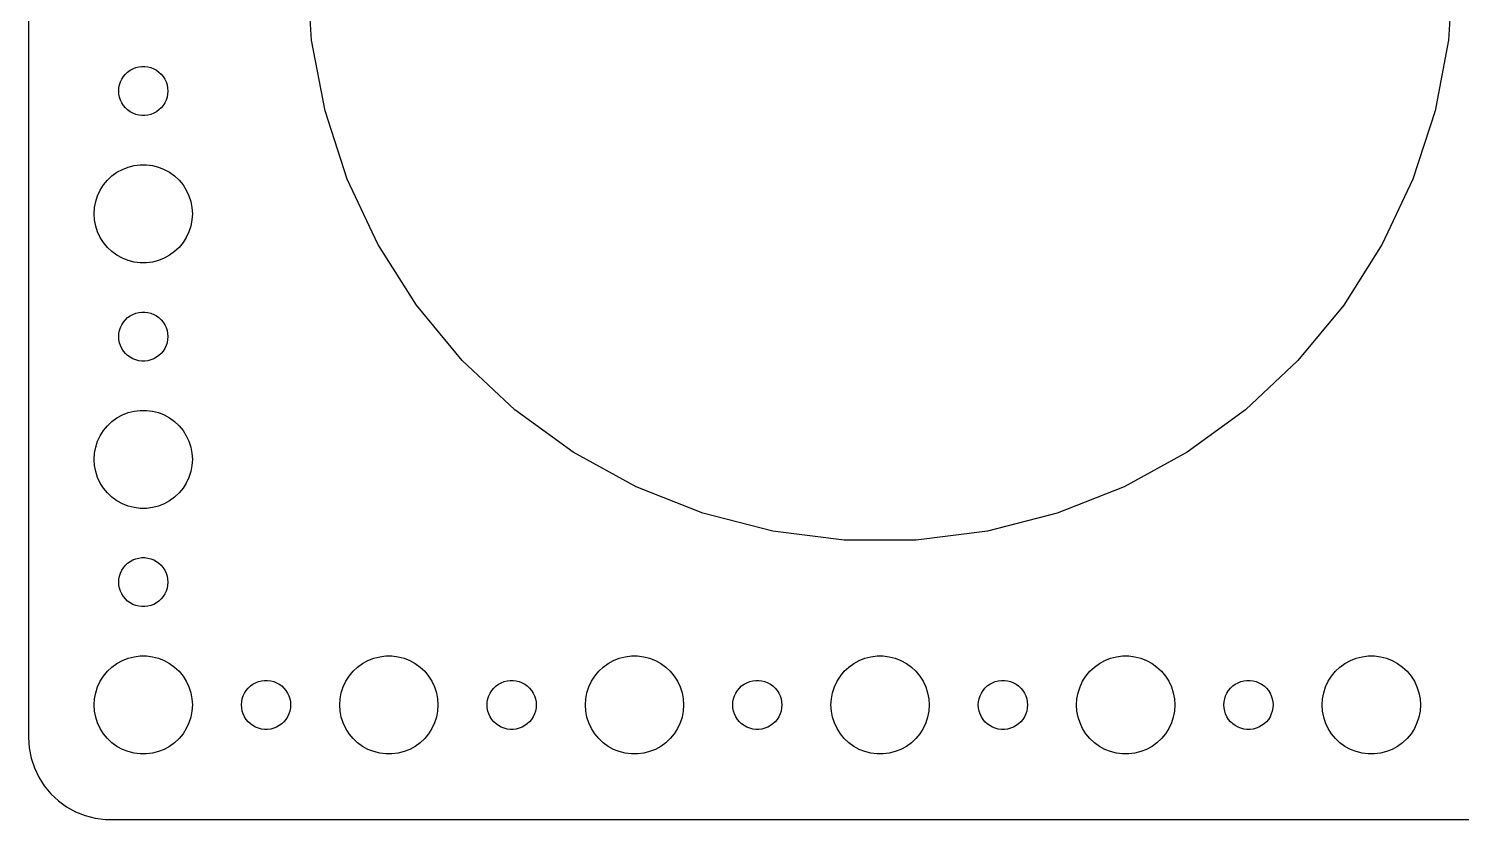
# Model space of a CAD drawing. Header units: metres. Extents: x -164 to 164, y -52 to 52.
# Drawn here: x -164.5 to -77, y -52 to -3.7 of the extents above; entities that cross this region are included whole.
import ezdxf

# ---------------------------------------------------------------- set-up
doc = ezdxf.new("R2010")
doc.units = ezdxf.units.M

msp = doc.modelspace()

# ---------------------------------------------------------------- linework, layer by layer
for p, q in [((-164.5, 47), (-164.5, -47)), ((-147.224, -4.38666), (-147.5, 0)), ((-77.5, 0), (-77.776, -4.38666)), ((-146.4, -8.70413), (-147.224, -4.38666)), ((-77.776, -4.38666), (-78.5996, -8.70413)), ((-158.139, -6.14275), (-157.964, -6.07341)), ((-157.964, -6.07341), (-157.781, -6.02657)), ((-157.781, -6.02657), (-157.594, -6.00294)), ((-157.594, -6.00294), (-157.406, -6.00294)), ((-157.406, -6.00294), (-157.219, -6.02657)), ((-157.219, -6.02657), (-157.036, -6.07341)), ((-157.036, -6.07341), (-156.861, -6.14275)), ((-158.953, -7.12695), (-158.895, -6.9478)), ((-158.895, -6.9478), (-158.814, -6.77736)), ((-158.814, -6.77736), (-158.714, -6.61832)), ((-158.714, -6.61832), (-158.593, -6.47318)), ((-158.593, -6.47318), (-158.456, -6.34422)), ((-158.456, -6.34422), (-158.304, -6.23351)), ((-158.304, -6.23351), (-158.139, -6.14275)), ((-156.861, -6.14275), (-156.696, -6.23351)), ((-156.696, -6.23351), (-156.544, -6.34422)), ((-156.544, -6.34422), (-156.407, -6.47318)), ((-156.407, -6.47318), (-156.286, -6.61832)), ((-156.286, -6.61832), (-156.186, -6.77736)), ((-156.186, -6.77736), (-156.105, -6.9478)), ((-156.105, -6.9478), (-156.047, -7.12695)), ((-159, -7.5), (-158.988, -7.312)), ((-158.988, -7.68799), (-159, -7.5)), ((-158.988, -7.312), (-158.953, -7.12695)), ((-158.953, -7.87303), (-158.988, -7.68799)), ((-158.895, -8.05219), (-158.953, -7.87303)), ((-156.047, -7.87303), (-156.105, -8.05219)), ((-156.047, -7.12695), (-156.012, -7.312)), ((-156.012, -7.68799), (-156.047, -7.87303)), ((-156.012, -7.312), (-156, -7.5)), ((-156, -7.5), (-156.012, -7.68799)), ((-158.814, -8.22263), (-158.895, -8.05219)), ((-158.714, -8.38167), (-158.814, -8.22263)), ((-158.593, -8.52681), (-158.714, -8.38167)), ((-158.456, -8.65576), (-158.593, -8.52681)), ((-158.304, -8.76648), (-158.456, -8.65576)), ((-156.544, -8.65576), (-156.696, -8.76648)), ((-156.407, -8.52681), (-156.544, -8.65576)), ((-156.286, -8.38167), (-156.407, -8.52681)), ((-156.186, -8.22263), (-156.286, -8.38167)), ((-156.105, -8.05219), (-156.186, -8.22263)), ((-145.042, -12.8844), (-146.4, -8.70413)), ((-78.5996, -8.70413), (-79.9578, -12.8844)), ((-158.139, -8.85724), (-158.304, -8.76648)), ((-157.964, -8.92657), (-158.139, -8.85724)), ((-157.781, -8.97342), (-157.964, -8.92657)), ((-157.594, -8.99704), (-157.781, -8.97342)), ((-157.406, -8.99704), (-157.594, -8.99704)), ((-157.219, -8.97342), (-157.406, -8.99704)), ((-157.036, -8.92657), (-157.219, -8.97342)), ((-156.861, -8.85724), (-157.036, -8.92657)), ((-156.696, -8.76648), (-156.861, -8.85724)), ((-158.777, -12.2855), (-158.427, -12.1468)), ((-158.427, -12.1468), (-158.062, -12.0531)), ((-158.062, -12.0531), (-157.688, -12.0059)), ((-157.688, -12.0059), (-157.312, -12.0059)), ((-157.312, -12.0059), (-156.938, -12.0531)), ((-156.938, -12.0531), (-156.573, -12.1468)), ((-156.573, -12.1468), (-156.223, -12.2855)), ((-159.927, -13.2366), (-159.687, -12.9464)), ((-159.687, -12.9464), (-159.412, -12.6884)), ((-159.412, -12.6884), (-159.107, -12.467)), ((-159.107, -12.467), (-158.777, -12.2855)), ((-156.223, -12.2855), (-155.893, -12.467)), ((-155.893, -12.467), (-155.588, -12.6884)), ((-155.588, -12.6884), (-155.313, -12.9464)), ((-155.313, -12.9464), (-155.073, -13.2366)), ((-143.171, -16.8614), (-145.042, -12.8844)), ((-79.9578, -12.8844), (-81.8293, -16.8614)), ((-160.406, -14.2539), (-160.289, -13.8956)), ((-160.289, -13.8956), (-160.129, -13.5547)), ((-160.129, -13.5547), (-159.927, -13.2366)), ((-155.073, -13.2366), (-154.871, -13.5547)), ((-154.871, -13.5547), (-154.711, -13.8956)), ((-154.711, -13.8956), (-154.594, -14.2539)), ((-160.5, -15), (-160.476, -14.624)), ((-160.476, -14.624), (-160.406, -14.2539)), ((-154.594, -14.2539), (-154.524, -14.624)), ((-154.524, -14.624), (-154.5, -15)), ((-160.476, -15.376), (-160.5, -15)), ((-160.406, -15.7461), (-160.476, -15.376)), ((-160.289, -16.1044), (-160.406, -15.7461)), ((-154.594, -15.7461), (-154.711, -16.1044)), ((-154.524, -15.376), (-154.594, -15.7461)), ((-154.5, -15), (-154.524, -15.376)), ((-160.129, -16.4453), (-160.289, -16.1044)), ((-159.927, -16.7634), (-160.129, -16.4453)), ((-154.871, -16.4453), (-155.073, -16.7634)), ((-154.711, -16.1044), (-154.871, -16.4453)), ((-159.687, -17.0536), (-159.927, -16.7634)), ((-159.412, -17.3115), (-159.687, -17.0536)), ((-159.107, -17.533), (-159.412, -17.3115)), ((-155.588, -17.3115), (-155.893, -17.533)), ((-155.313, -17.0536), (-155.588, -17.3115)), ((-155.073, -16.7634), (-155.313, -17.0536)), ((-140.816, -20.5725), (-143.171, -16.8614)), ((-81.8293, -16.8614), (-84.1844, -20.5725)), ((-158.777, -17.7145), (-159.107, -17.533)), ((-158.427, -17.8532), (-158.777, -17.7145)), ((-158.062, -17.9469), (-158.427, -17.8532)), ((-157.688, -17.9941), (-158.062, -17.9469)), ((-157.312, -17.9941), (-157.688, -17.9941)), ((-156.938, -17.9469), (-157.312, -17.9941)), ((-156.573, -17.8532), (-156.938, -17.9469)), ((-156.223, -17.7145), (-156.573, -17.8532)), ((-155.893, -17.533), (-156.223, -17.7145)), ((-138.014, -23.9591), (-140.816, -20.5725)), ((-84.1844, -20.5725), (-86.9861, -23.9591)), ((-158.895, -21.9478), (-158.814, -21.7774)), ((-158.814, -21.7774), (-158.714, -21.6183)), ((-158.714, -21.6183), (-158.593, -21.4732)), ((-158.593, -21.4732), (-158.456, -21.3442)), ((-158.456, -21.3442), (-158.304, -21.2335)), ((-158.304, -21.2335), (-158.139, -21.1427)), ((-158.139, -21.1427), (-157.964, -21.0734)), ((-157.964, -21.0734), (-157.781, -21.0266)), ((-157.781, -21.0266), (-157.594, -21.003)), ((-157.594, -21.003), (-157.406, -21.003)), ((-157.406, -21.003), (-157.219, -21.0266)), ((-157.219, -21.0266), (-157.036, -21.0734)), ((-157.036, -21.0734), (-156.861, -21.1427)), ((-156.861, -21.1427), (-156.696, -21.2335)), ((-156.696, -21.2335), (-156.544, -21.3442)), ((-156.544, -21.3442), (-156.407, -21.4732)), ((-156.407, -21.4732), (-156.286, -21.6183)), ((-156.286, -21.6183), (-156.186, -21.7774)), ((-156.186, -21.7774), (-156.105, -21.9478)), ((-159, -22.5), (-158.988, -22.312)), ((-158.988, -22.688), (-159, -22.5)), ((-158.988, -22.312), (-158.953, -22.127)), ((-158.953, -22.873), (-158.988, -22.688)), ((-158.953, -22.127), (-158.895, -21.9478)), ((-156.105, -21.9478), (-156.047, -22.127)), ((-156.047, -22.127), (-156.012, -22.312)), ((-156.012, -22.688), (-156.047, -22.873)), ((-156.012, -22.312), (-156, -22.5)), ((-156, -22.5), (-156.012, -22.688)), ((-158.895, -23.0522), (-158.953, -22.873)), ((-158.814, -23.2226), (-158.895, -23.0522)), ((-158.714, -23.3817), (-158.814, -23.2226)), ((-158.593, -23.5268), (-158.714, -23.3817)), ((-158.456, -23.6558), (-158.593, -23.5268)), ((-156.407, -23.5268), (-156.544, -23.6558)), ((-156.286, -23.3817), (-156.407, -23.5268)), ((-156.186, -23.2226), (-156.286, -23.3817)), ((-156.105, -23.0522), (-156.186, -23.2226)), ((-156.047, -22.873), (-156.105, -23.0522)), ((-158.304, -23.7665), (-158.456, -23.6558)), ((-158.139, -23.8572), (-158.304, -23.7665)), ((-157.964, -23.9266), (-158.139, -23.8572)), ((-157.781, -23.9734), (-157.964, -23.9266)), ((-157.594, -23.997), (-157.781, -23.9734)), ((-157.406, -23.997), (-157.594, -23.997)), ((-157.219, -23.9734), (-157.406, -23.997)), ((-157.036, -23.9266), (-157.219, -23.9734)), ((-156.861, -23.8572), (-157.036, -23.9266)), ((-156.696, -23.7665), (-156.861, -23.8572)), ((-156.544, -23.6558), (-156.696, -23.7665)), ((-134.81, -26.968), (-138.014, -23.9591)), ((-86.9861, -23.9591), (-90.1902, -26.968)), ((-158.427, -27.1468), (-158.062, -27.0531)), ((-158.062, -27.0531), (-157.688, -27.0059)), ((-157.688, -27.0059), (-157.312, -27.0059)), ((-157.312, -27.0059), (-156.938, -27.0531)), ((-156.938, -27.0531), (-156.573, -27.1468)), ((-131.254, -29.5515), (-134.81, -26.968)), ((-90.1902, -26.968), (-93.7461, -29.5515)), ((-159.927, -28.2366), (-159.687, -27.9464)), ((-159.687, -27.9464), (-159.412, -27.6884)), ((-159.412, -27.6884), (-159.107, -27.467)), ((-159.107, -27.467), (-158.777, -27.2855)), ((-158.777, -27.2855), (-158.427, -27.1468)), ((-156.573, -27.1468), (-156.223, -27.2855)), ((-156.223, -27.2855), (-155.893, -27.467)), ((-155.893, -27.467), (-155.588, -27.6884)), ((-155.588, -27.6884), (-155.313, -27.9464)), ((-155.313, -27.9464), (-155.073, -28.2366)), ((-160.289, -28.8956), (-160.129, -28.5547)), ((-160.129, -28.5547), (-159.927, -28.2366)), ((-155.073, -28.2366), (-154.871, -28.5547)), ((-154.871, -28.5547), (-154.711, -28.8956)), ((-160.5, -30), (-160.476, -29.624)), ((-160.476, -29.624), (-160.406, -29.2539)), ((-160.406, -29.2539), (-160.289, -28.8956)), ((-154.711, -28.8956), (-154.594, -29.2539)), ((-154.594, -29.2539), (-154.524, -29.624)), ((-154.524, -29.624), (-154.5, -30)), ((-127.402, -31.6689), (-131.254, -29.5515)), ((-93.7461, -29.5515), (-97.5977, -31.6689)), ((-160.476, -30.376), (-160.5, -30)), ((-160.406, -30.7461), (-160.476, -30.376)), ((-154.524, -30.376), (-154.594, -30.7461)), ((-154.5, -30), (-154.524, -30.376)), ((-160.289, -31.1044), (-160.406, -30.7461)), ((-160.129, -31.4453), (-160.289, -31.1044)), ((-159.927, -31.7634), (-160.129, -31.4453)), ((-154.871, -31.4453), (-155.073, -31.7634)), ((-154.711, -31.1044), (-154.871, -31.4453)), ((-154.594, -30.7461), (-154.711, -31.1044)), ((-159.687, -32.0536), (-159.927, -31.7634)), ((-159.412, -32.3115), (-159.687, -32.0536)), ((-159.107, -32.533), (-159.412, -32.3115)), ((-155.588, -32.3115), (-155.893, -32.533)), ((-155.313, -32.0536), (-155.588, -32.3115)), ((-155.073, -31.7634), (-155.313, -32.0536)), ((-123.316, -33.287), (-127.402, -31.6689)), ((-97.5977, -31.6689), (-101.684, -33.287)), ((-158.777, -32.7145), (-159.107, -32.533)), ((-158.427, -32.8532), (-158.777, -32.7145)), ((-158.062, -32.9469), (-158.427, -32.8532)), ((-157.688, -32.9941), (-158.062, -32.9469)), ((-157.312, -32.9941), (-157.688, -32.9941)), ((-156.938, -32.9469), (-157.312, -32.9941)), ((-156.573, -32.8532), (-156.938, -32.9469)), ((-156.223, -32.7145), (-156.573, -32.8532)), ((-155.893, -32.533), (-156.223, -32.7145)), ((-119.058, -34.3801), (-123.316, -33.287)), ((-101.684, -33.287), (-105.942, -34.3801)), ((-114.698, -34.9309), (-119.058, -34.3801)), ((-110.302, -34.9309), (-114.698, -34.9309)), ((-105.942, -34.3801), (-110.302, -34.9309)), ((-158.814, -36.7774), (-158.714, -36.6183)), ((-158.714, -36.6183), (-158.593, -36.4732)), ((-158.593, -36.4732), (-158.456, -36.3442)), ((-158.456, -36.3442), (-158.304, -36.2335)), ((-158.304, -36.2335), (-158.139, -36.1428)), ((-158.139, -36.1428), (-157.964, -36.0734)), ((-157.964, -36.0734), (-157.781, -36.0266)), ((-157.781, -36.0266), (-157.594, -36.003)), ((-157.594, -36.003), (-157.406, -36.003)), ((-157.406, -36.003), (-157.219, -36.0266)), ((-157.219, -36.0266), (-157.036, -36.0734)), ((-157.036, -36.0734), (-156.861, -36.1428)), ((-156.861, -36.1428), (-156.696, -36.2335)), ((-156.696, -36.2335), (-156.544, -36.3442)), ((-156.544, -36.3442), (-156.407, -36.4732)), ((-156.407, -36.4732), (-156.286, -36.6183)), ((-156.286, -36.6183), (-156.186, -36.7774)), ((-159, -37.5), (-158.988, -37.312)), ((-158.988, -37.688), (-159, -37.5)), ((-158.988, -37.312), (-158.953, -37.127)), ((-158.953, -37.127), (-158.895, -36.9478)), ((-158.895, -36.9478), (-158.814, -36.7774)), ((-156.186, -36.7774), (-156.105, -36.9478)), ((-156.105, -36.9478), (-156.047, -37.127)), ((-156.047, -37.127), (-156.012, -37.312)), ((-156.012, -37.312), (-156, -37.5)), ((-156, -37.5), (-156.012, -37.688)), ((-158.953, -37.873), (-158.988, -37.688)), ((-158.895, -38.0522), (-158.953, -37.873)), ((-158.814, -38.2226), (-158.895, -38.0522)), ((-158.714, -38.3817), (-158.814, -38.2226)), ((-158.593, -38.5268), (-158.714, -38.3817)), ((-156.286, -38.3817), (-156.407, -38.5268)), ((-156.186, -38.2226), (-156.286, -38.3817)), ((-156.105, -38.0522), (-156.186, -38.2226)), ((-156.047, -37.873), (-156.105, -38.0522)), ((-156.012, -37.688), (-156.047, -37.873)), ((-158.456, -38.6558), (-158.593, -38.5268)), ((-158.304, -38.7665), (-158.456, -38.6558)), ((-158.139, -38.8572), (-158.304, -38.7665)), ((-157.964, -38.9266), (-158.139, -38.8572)), ((-157.781, -38.9734), (-157.964, -38.9266)), ((-157.594, -38.997), (-157.781, -38.9734)), ((-157.406, -38.997), (-157.594, -38.997)), ((-157.219, -38.9734), (-157.406, -38.997)), ((-157.036, -38.9266), (-157.219, -38.9734)), ((-156.861, -38.8572), (-157.036, -38.9266)), ((-156.696, -38.7665), (-156.861, -38.8572)), ((-156.544, -38.6558), (-156.696, -38.7665)), ((-156.407, -38.5268), (-156.544, -38.6558)), ((-159.687, -42.9464), (-159.412, -42.6885)), ((-159.412, -42.6885), (-159.107, -42.467)), ((-159.107, -42.467), (-158.777, -42.2855)), ((-158.777, -42.2855), (-158.427, -42.1468)), ((-158.427, -42.1468), (-158.062, -42.0531)), ((-158.062, -42.0531), (-157.688, -42.0059)), ((-157.688, -42.0059), (-157.312, -42.0059)), ((-157.312, -42.0059), (-156.938, -42.0531)), ((-156.938, -42.0531), (-156.573, -42.1468)), ((-156.573, -42.1468), (-156.223, -42.2855)), ((-156.223, -42.2855), (-155.893, -42.467)), ((-155.893, -42.467), (-155.588, -42.6885)), ((-155.588, -42.6885), (-155.313, -42.9464)), ((-144.687, -42.9464), (-144.412, -42.6885)), ((-144.412, -42.6885), (-144.107, -42.467)), ((-144.107, -42.467), (-143.777, -42.2855)), ((-143.777, -42.2855), (-143.427, -42.1468)), ((-143.427, -42.1468), (-143.062, -42.0531)), ((-143.062, -42.0531), (-142.688, -42.0059)), ((-142.688, -42.0059), (-142.312, -42.0059)), ((-142.312, -42.0059), (-141.938, -42.0531)), ((-141.938, -42.0531), (-141.573, -42.1468)), ((-141.573, -42.1468), (-141.223, -42.2855)), ((-141.223, -42.2855), (-140.893, -42.467)), ((-140.893, -42.467), (-140.588, -42.6885)), ((-140.588, -42.6885), (-140.313, -42.9464)), ((-129.687, -42.9464), (-129.412, -42.6885)), ((-129.412, -42.6885), (-129.107, -42.467)), ((-129.107, -42.467), (-128.777, -42.2855)), ((-128.777, -42.2855), (-128.427, -42.1468)), ((-128.427, -42.1468), (-128.062, -42.0531)), ((-128.062, -42.0531), (-127.688, -42.0059)), ((-127.688, -42.0059), (-127.312, -42.0059)), ((-127.312, -42.0059), (-126.938, -42.0531)), ((-126.938, -42.0531), (-126.573, -42.1468)), ((-126.573, -42.1468), (-126.223, -42.2855)), ((-126.223, -42.2855), (-125.893, -42.467)), ((-125.893, -42.467), (-125.588, -42.6885)), ((-125.588, -42.6885), (-125.313, -42.9464)), ((-114.687, -42.9464), (-114.412, -42.6885)), ((-114.412, -42.6885), (-114.107, -42.467)), ((-114.107, -42.467), (-113.777, -42.2855)), ((-113.777, -42.2855), (-113.427, -42.1468)), ((-113.427, -42.1468), (-113.062, -42.0531)), ((-113.062, -42.0531), (-112.688, -42.0059)), ((-112.688, -42.0059), (-112.312, -42.0059)), ((-112.312, -42.0059), (-111.938, -42.0531)), ((-111.938, -42.0531), (-111.573, -42.1468)), ((-111.573, -42.1468), (-111.223, -42.2855)), ((-111.223, -42.2855), (-110.893, -42.467)), ((-110.893, -42.467), (-110.588, -42.6885)), ((-110.588, -42.6885), (-110.313, -42.9464)), ((-99.6869, -42.9464), (-99.4123, -42.6885)), ((-99.4123, -42.6885), (-99.1075, -42.467)), ((-99.1075, -42.467), (-98.7773, -42.2855)), ((-98.7773, -42.2855), (-98.427, -42.1468)), ((-98.427, -42.1468), (-98.0621, -42.0531)), ((-98.0621, -42.0531), (-97.6884, -42.0059)), ((-97.6884, -42.0059), (-97.3116, -42.0059)), ((-97.3116, -42.0059), (-96.9379, -42.0531)), ((-96.9379, -42.0531), (-96.573, -42.1468)), ((-96.573, -42.1468), (-96.2227, -42.2855)), ((-96.2227, -42.2855), (-95.8925, -42.467)), ((-95.8925, -42.467), (-95.5877, -42.6885)), ((-95.5877, -42.6885), (-95.3131, -42.9464)), ((-84.6869, -42.9464), (-84.4123, -42.6885)), ((-84.4123, -42.6885), (-84.1075, -42.467)), ((-84.1075, -42.467), (-83.7773, -42.2855)), ((-83.7773, -42.2855), (-83.427, -42.1468)), ((-83.427, -42.1468), (-83.0621, -42.0531)), ((-83.0621, -42.0531), (-82.6884, -42.0059)), ((-82.6884, -42.0059), (-82.3116, -42.0059)), ((-82.3116, -42.0059), (-81.9379, -42.0531)), ((-81.9379, -42.0531), (-81.573, -42.1468)), ((-81.573, -42.1468), (-81.2227, -42.2855)), ((-81.2227, -42.2855), (-80.8925, -42.467)), ((-80.8925, -42.467), (-80.5877, -42.6885)), ((-80.5877, -42.6885), (-80.3131, -42.9464)), ((-160.289, -43.8956), (-160.129, -43.5547)), ((-160.129, -43.5547), (-159.927, -43.2366)), ((-159.927, -43.2366), (-159.687, -42.9464)), ((-155.313, -42.9464), (-155.073, -43.2366)), ((-155.073, -43.2366), (-154.871, -43.5547)), ((-154.871, -43.5547), (-154.711, -43.8956)), ((-150.956, -43.8442), (-150.804, -43.7335)), ((-150.804, -43.7335), (-150.639, -43.6428)), ((-150.639, -43.6428), (-150.464, -43.5734)), ((-150.464, -43.5734), (-150.281, -43.5266)), ((-150.281, -43.5266), (-150.094, -43.503)), ((-150.094, -43.503), (-149.906, -43.503)), ((-149.906, -43.503), (-149.719, -43.5266)), ((-149.719, -43.5266), (-149.536, -43.5734)), ((-149.536, -43.5734), (-149.361, -43.6428)), ((-149.361, -43.6428), (-149.196, -43.7335)), ((-149.196, -43.7335), (-149.044, -43.8442)), ((-145.289, -43.8956), (-145.129, -43.5547)), ((-145.129, -43.5547), (-144.927, -43.2366)), ((-144.927, -43.2366), (-144.687, -42.9464)), ((-140.313, -42.9464), (-140.073, -43.2366)), ((-140.073, -43.2366), (-139.871, -43.5547)), ((-139.871, -43.5547), (-139.711, -43.8956)), ((-135.956, -43.8442), (-135.804, -43.7335)), ((-135.804, -43.7335), (-135.639, -43.6428)), ((-135.639, -43.6428), (-135.464, -43.5734)), ((-135.464, -43.5734), (-135.281, -43.5266)), ((-135.281, -43.5266), (-135.094, -43.503)), ((-135.094, -43.503), (-134.906, -43.503)), ((-134.906, -43.503), (-134.719, -43.5266)), ((-134.719, -43.5266), (-134.536, -43.5734)), ((-134.536, -43.5734), (-134.361, -43.6428)), ((-134.361, -43.6428), (-134.196, -43.7335)), ((-134.196, -43.7335), (-134.044, -43.8442)), ((-130.289, -43.8956), (-130.129, -43.5547)), ((-130.129, -43.5547), (-129.927, -43.2366)), ((-129.927, -43.2366), (-129.687, -42.9464)), ((-125.313, -42.9464), (-125.073, -43.2366)), ((-125.073, -43.2366), (-124.871, -43.5547)), ((-124.871, -43.5547), (-124.711, -43.8956)), ((-120.956, -43.8442), (-120.804, -43.7335)), ((-120.804, -43.7335), (-120.639, -43.6428)), ((-120.639, -43.6428), (-120.464, -43.5734)), ((-120.464, -43.5734), (-120.281, -43.5266)), ((-120.281, -43.5266), (-120.094, -43.503)), ((-120.094, -43.503), (-119.906, -43.503)), ((-119.906, -43.503), (-119.719, -43.5266)), ((-119.719, -43.5266), (-119.536, -43.5734)), ((-119.536, -43.5734), (-119.361, -43.6428)), ((-119.361, -43.6428), (-119.196, -43.7335)), ((-119.196, -43.7335), (-119.044, -43.8442)), ((-115.289, -43.8956), (-115.129, -43.5547)), ((-115.129, -43.5547), (-114.927, -43.2366)), ((-114.927, -43.2366), (-114.687, -42.9464)), ((-110.313, -42.9464), (-110.073, -43.2366)), ((-110.073, -43.2366), (-109.871, -43.5547)), ((-109.871, -43.5547), (-109.711, -43.8956)), ((-105.956, -43.8442), (-105.804, -43.7335)), ((-105.804, -43.7335), (-105.639, -43.6428)), ((-105.639, -43.6428), (-105.464, -43.5734)), ((-105.464, -43.5734), (-105.281, -43.5266)), ((-105.281, -43.5266), (-105.094, -43.503)), ((-105.094, -43.503), (-104.906, -43.503)), ((-104.906, -43.503), (-104.719, -43.5266)), ((-104.719, -43.5266), (-104.536, -43.5734)), ((-104.536, -43.5734), (-104.361, -43.6428)), ((-104.361, -43.6428), (-104.196, -43.7335)), ((-104.196, -43.7335), (-104.044, -43.8442)), ((-100.289, -43.8956), (-100.129, -43.5547)), ((-100.129, -43.5547), (-99.927, -43.2366)), ((-99.927, -43.2366), (-99.6869, -42.9464)), ((-95.3131, -42.9464), (-95.073, -43.2366)), ((-95.073, -43.2366), (-94.8711, -43.5547)), ((-94.8711, -43.5547), (-94.7107, -43.8956)), ((-90.9561, -43.8442), (-90.8037, -43.7335)), ((-90.8037, -43.7335), (-90.6387, -43.6428)), ((-90.6387, -43.6428), (-90.4635, -43.5734)), ((-90.4635, -43.5734), (-90.2811, -43.5266)), ((-90.2811, -43.5266), (-90.0942, -43.503)), ((-90.0942, -43.503), (-89.9058, -43.503)), ((-89.9058, -43.503), (-89.7189, -43.5266)), ((-89.7189, -43.5266), (-89.5365, -43.5734)), ((-89.5365, -43.5734), (-89.3613, -43.6428)), ((-89.3613, -43.6428), (-89.1963, -43.7335)), ((-89.1963, -43.7335), (-89.0439, -43.8442)), ((-85.2893, -43.8956), (-85.1289, -43.5547)), ((-85.1289, -43.5547), (-84.927, -43.2366)), ((-84.927, -43.2366), (-84.6869, -42.9464)), ((-80.3131, -42.9464), (-80.073, -43.2366)), ((-80.073, -43.2366), (-79.8711, -43.5547)), ((-79.8711, -43.5547), (-79.7107, -43.8956)), ((-160.5, -45), (-160.476, -44.624)), ((-160.476, -44.624), (-160.406, -44.2539)), ((-160.406, -44.2539), (-160.289, -43.8956)), ((-154.711, -43.8956), (-154.594, -44.2539)), ((-154.594, -44.2539), (-154.524, -44.624)), ((-154.524, -44.624), (-154.5, -45)), ((-151.453, -44.627), (-151.395, -44.4478)), ((-151.395, -44.4478), (-151.314, -44.2774)), ((-151.314, -44.2774), (-151.214, -44.1183)), ((-151.214, -44.1183), (-151.093, -43.9732)), ((-151.093, -43.9732), (-150.956, -43.8442)), ((-149.044, -43.8442), (-148.907, -43.9732)), ((-148.907, -43.9732), (-148.786, -44.1183)), ((-148.786, -44.1183), (-148.686, -44.2774)), ((-148.686, -44.2774), (-148.605, -44.4478)), ((-148.605, -44.4478), (-148.547, -44.627)), ((-145.5, -45), (-145.476, -44.624)), ((-145.476, -44.624), (-145.406, -44.2539)), ((-145.406, -44.2539), (-145.289, -43.8956)), ((-139.711, -43.8956), (-139.594, -44.2539)), ((-139.594, -44.2539), (-139.524, -44.624)), ((-139.524, -44.624), (-139.5, -45)), ((-136.453, -44.627), (-136.395, -44.4478)), ((-136.395, -44.4478), (-136.314, -44.2774)), ((-136.314, -44.2774), (-136.214, -44.1183)), ((-136.214, -44.1183), (-136.093, -43.9732)), ((-136.093, -43.9732), (-135.956, -43.8442)), ((-134.044, -43.8442), (-133.907, -43.9732)), ((-133.907, -43.9732), (-133.786, -44.1183)), ((-133.786, -44.1183), (-133.686, -44.2774)), ((-133.686, -44.2774), (-133.605, -44.4478)), ((-133.605, -44.4478), (-133.547, -44.627)), ((-130.5, -45), (-130.476, -44.624)), ((-130.476, -44.624), (-130.406, -44.2539)), ((-130.406, -44.2539), (-130.289, -43.8956)), ((-124.711, -43.8956), (-124.594, -44.2539)), ((-124.594, -44.2539), (-124.524, -44.624)), ((-124.524, -44.624), (-124.5, -45)), ((-121.453, -44.627), (-121.395, -44.4478)), ((-121.395, -44.4478), (-121.314, -44.2774)), ((-121.314, -44.2774), (-121.214, -44.1183)), ((-121.214, -44.1183), (-121.093, -43.9732)), ((-121.093, -43.9732), (-120.956, -43.8442)), ((-119.044, -43.8442), (-118.907, -43.9732)), ((-118.907, -43.9732), (-118.786, -44.1183)), ((-118.786, -44.1183), (-118.686, -44.2774)), ((-118.686, -44.2774), (-118.605, -44.4478)), ((-118.605, -44.4478), (-118.547, -44.627)), ((-115.5, -45), (-115.476, -44.624)), ((-115.476, -44.624), (-115.406, -44.2539)), ((-115.406, -44.2539), (-115.289, -43.8956)), ((-109.711, -43.8956), (-109.594, -44.2539)), ((-109.594, -44.2539), (-109.524, -44.624)), ((-109.524, -44.624), (-109.5, -45)), ((-106.453, -44.627), (-106.395, -44.4478)), ((-106.395, -44.4478), (-106.314, -44.2774)), ((-106.314, -44.2774), (-106.214, -44.1183)), ((-106.214, -44.1183), (-106.093, -43.9732)), ((-106.093, -43.9732), (-105.956, -43.8442)), ((-104.044, -43.8442), (-103.907, -43.9732)), ((-103.907, -43.9732), (-103.786, -44.1183)), ((-103.786, -44.1183), (-103.686, -44.2774)), ((-103.686, -44.2774), (-103.605, -44.4478)), ((-103.605, -44.4478), (-103.547, -44.627)), ((-100.5, -45), (-100.476, -44.624)), ((-100.476, -44.624), (-100.406, -44.2539)), ((-100.406, -44.2539), (-100.289, -43.8956)), ((-94.7107, -43.8956), (-94.5943, -44.2539)), ((-94.5943, -44.2539), (-94.5237, -44.624)), ((-94.5237, -44.624), (-94.5, -45)), ((-91.4529, -44.627), (-91.3947, -44.4478)), ((-91.3947, -44.4478), (-91.3145, -44.2774)), ((-91.3145, -44.2774), (-91.2135, -44.1183)), ((-91.2135, -44.1183), (-91.0934, -43.9732)), ((-91.0934, -43.9732), (-90.9561, -43.8442)), ((-89.0439, -43.8442), (-88.9065, -43.9732)), ((-88.9065, -43.9732), (-88.7865, -44.1183)), ((-88.7865, -44.1183), (-88.6855, -44.2774)), ((-88.6855, -44.2774), (-88.6053, -44.4478)), ((-88.6053, -44.4478), (-88.5471, -44.627)), ((-85.5, -45), (-85.4763, -44.624)), ((-85.4763, -44.624), (-85.4057, -44.2539)), ((-85.4057, -44.2539), (-85.2893, -43.8956)), ((-79.7107, -43.8956), (-79.5943, -44.2539)), ((-79.5943, -44.2539), (-79.5237, -44.624)), ((-79.5237, -44.624), (-79.5, -45)), ((-160.476, -45.376), (-160.5, -45)), ((-160.406, -45.7461), (-160.476, -45.376)), ((-154.524, -45.376), (-154.594, -45.7461)), ((-154.5, -45), (-154.524, -45.376)), ((-151.5, -45), (-151.488, -44.812)), ((-151.488, -45.188), (-151.5, -45)), ((-151.488, -44.812), (-151.453, -44.627)), ((-151.453, -45.373), (-151.488, -45.188)), ((-151.395, -45.5522), (-151.453, -45.373)), ((-148.547, -45.373), (-148.605, -45.5522)), ((-148.547, -44.627), (-148.512, -44.812)), ((-148.512, -45.188), (-148.547, -45.373)), ((-148.512, -44.812), (-148.5, -45)), ((-148.5, -45), (-148.512, -45.188)), ((-145.476, -45.376), (-145.5, -45)), ((-145.406, -45.7461), (-145.476, -45.376)), ((-139.524, -45.376), (-139.594, -45.7461)), ((-139.5, -45), (-139.524, -45.376)), ((-136.5, -45), (-136.488, -44.812)), ((-136.488, -45.188), (-136.5, -45)), ((-136.488, -44.812), (-136.453, -44.627)), ((-136.453, -45.373), (-136.488, -45.188)), ((-136.395, -45.5522), (-136.453, -45.373)), ((-133.547, -45.373), (-133.605, -45.5522)), ((-133.547, -44.627), (-133.512, -44.812)), ((-133.512, -45.188), (-133.547, -45.373)), ((-133.512, -44.812), (-133.5, -45)), ((-133.5, -45), (-133.512, -45.188)), ((-130.476, -45.376), (-130.5, -45)), ((-130.406, -45.7461), (-130.476, -45.376)), ((-124.524, -45.376), (-124.594, -45.7461)), ((-124.5, -45), (-124.524, -45.376)), ((-121.5, -45), (-121.488, -44.812)), ((-121.488, -45.188), (-121.5, -45)), ((-121.488, -44.812), (-121.453, -44.627)), ((-121.453, -45.373), (-121.488, -45.188)), ((-121.395, -45.5522), (-121.453, -45.373)), ((-118.547, -45.373), (-118.605, -45.5522)), ((-118.547, -44.627), (-118.512, -44.812)), ((-118.512, -45.188), (-118.547, -45.373)), ((-118.512, -44.812), (-118.5, -45)), ((-118.5, -45), (-118.512, -45.188)), ((-115.476, -45.376), (-115.5, -45)), ((-115.406, -45.7461), (-115.476, -45.376)), ((-109.524, -45.376), (-109.594, -45.7461)), ((-109.5, -45), (-109.524, -45.376)), ((-106.5, -45), (-106.488, -44.812)), ((-106.488, -45.188), (-106.5, -45)), ((-106.488, -44.812), (-106.453, -44.627)), ((-106.453, -45.373), (-106.488, -45.188)), ((-106.395, -45.5522), (-106.453, -45.373)), ((-103.547, -45.373), (-103.605, -45.5522)), ((-103.547, -44.627), (-103.512, -44.812)), ((-103.512, -45.188), (-103.547, -45.373)), ((-103.512, -44.812), (-103.5, -45)), ((-103.5, -45), (-103.512, -45.188)), ((-100.476, -45.376), (-100.5, -45)), ((-100.406, -45.7461), (-100.476, -45.376)), ((-94.5237, -45.376), (-94.5943, -45.7461)), ((-94.5, -45), (-94.5237, -45.376)), ((-91.5, -45), (-91.4882, -44.812)), ((-91.4882, -45.188), (-91.5, -45)), ((-91.4882, -44.812), (-91.4529, -44.627)), ((-91.4529, -45.373), (-91.4882, -45.188)), ((-91.3947, -45.5522), (-91.4529, -45.373)), ((-88.5471, -45.373), (-88.6053, -45.5522)), ((-88.5471, -44.627), (-88.5118, -44.812)), ((-88.5118, -45.188), (-88.5471, -45.373)), ((-88.5118, -44.812), (-88.5, -45)), ((-88.5, -45), (-88.5118, -45.188)), ((-85.4763, -45.376), (-85.5, -45)), ((-85.4057, -45.7461), (-85.4763, -45.376)), ((-79.5237, -45.376), (-79.5943, -45.7461)), ((-79.5, -45), (-79.5237, -45.376)), ((-160.289, -46.1044), (-160.406, -45.7461)), ((-160.129, -46.4453), (-160.289, -46.1044)), ((-154.711, -46.1044), (-154.871, -46.4453)), ((-154.594, -45.7461), (-154.711, -46.1044)), ((-151.314, -45.7226), (-151.395, -45.5522)), ((-151.214, -45.8817), (-151.314, -45.7226)), ((-151.093, -46.0268), (-151.214, -45.8817)), ((-150.956, -46.1558), (-151.093, -46.0268)), ((-150.804, -46.2665), (-150.956, -46.1558)), ((-150.639, -46.3572), (-150.804, -46.2665)), ((-150.464, -46.4266), (-150.639, -46.3572)), ((-149.361, -46.3572), (-149.536, -46.4266)), ((-149.196, -46.2665), (-149.361, -46.3572)), ((-149.044, -46.1558), (-149.196, -46.2665)), ((-148.907, -46.0268), (-149.044, -46.1558)), ((-148.786, -45.8817), (-148.907, -46.0268)), ((-148.686, -45.7226), (-148.786, -45.8817)), ((-148.605, -45.5522), (-148.686, -45.7226)), ((-145.289, -46.1044), (-145.406, -45.7461)), ((-145.129, -46.4453), (-145.289, -46.1044)), ((-139.711, -46.1044), (-139.871, -46.4453)), ((-139.594, -45.7461), (-139.711, -46.1044)), ((-136.314, -45.7226), (-136.395, -45.5522)), ((-136.214, -45.8817), (-136.314, -45.7226)), ((-136.093, -46.0268), (-136.214, -45.8817)), ((-135.956, -46.1558), (-136.093, -46.0268)), ((-135.804, -46.2665), (-135.956, -46.1558)), ((-135.639, -46.3572), (-135.804, -46.2665)), ((-135.464, -46.4266), (-135.639, -46.3572)), ((-134.361, -46.3572), (-134.536, -46.4266)), ((-134.196, -46.2665), (-134.361, -46.3572)), ((-134.044, -46.1558), (-134.196, -46.2665)), ((-133.907, -46.0268), (-134.044, -46.1558)), ((-133.786, -45.8817), (-133.907, -46.0268)), ((-133.686, -45.7226), (-133.786, -45.8817)), ((-133.605, -45.5522), (-133.686, -45.7226)), ((-130.289, -46.1044), (-130.406, -45.7461)), ((-130.129, -46.4453), (-130.289, -46.1044)), ((-124.711, -46.1044), (-124.871, -46.4453)), ((-124.594, -45.7461), (-124.711, -46.1044)), ((-121.314, -45.7226), (-121.395, -45.5522)), ((-121.214, -45.8817), (-121.314, -45.7226)), ((-121.093, -46.0268), (-121.214, -45.8817)), ((-120.956, -46.1558), (-121.093, -46.0268)), ((-120.804, -46.2665), (-120.956, -46.1558)), ((-120.639, -46.3572), (-120.804, -46.2665)), ((-120.464, -46.4266), (-120.639, -46.3572)), ((-119.361, -46.3572), (-119.536, -46.4266)), ((-119.196, -46.2665), (-119.361, -46.3572)), ((-119.044, -46.1558), (-119.196, -46.2665)), ((-118.907, -46.0268), (-119.044, -46.1558)), ((-118.786, -45.8817), (-118.907, -46.0268)), ((-118.686, -45.7226), (-118.786, -45.8817)), ((-118.605, -45.5522), (-118.686, -45.7226)), ((-115.289, -46.1044), (-115.406, -45.7461)), ((-115.129, -46.4453), (-115.289, -46.1044)), ((-109.711, -46.1044), (-109.871, -46.4453)), ((-109.594, -45.7461), (-109.711, -46.1044)), ((-106.314, -45.7226), (-106.395, -45.5522)), ((-106.214, -45.8817), (-106.314, -45.7226)), ((-106.093, -46.0268), (-106.214, -45.8817)), ((-105.956, -46.1558), (-106.093, -46.0268)), ((-105.804, -46.2665), (-105.956, -46.1558)), ((-105.639, -46.3572), (-105.804, -46.2665)), ((-105.464, -46.4266), (-105.639, -46.3572)), ((-104.361, -46.3572), (-104.536, -46.4266)), ((-104.196, -46.2665), (-104.361, -46.3572)), ((-104.044, -46.1558), (-104.196, -46.2665)), ((-103.907, -46.0268), (-104.044, -46.1558)), ((-103.786, -45.8817), (-103.907, -46.0268)), ((-103.686, -45.7226), (-103.786, -45.8817)), ((-103.605, -45.5522), (-103.686, -45.7226)), ((-100.289, -46.1044), (-100.406, -45.7461)), ((-100.129, -46.4453), (-100.289, -46.1044)), ((-94.7107, -46.1044), (-94.8711, -46.4453)), ((-94.5943, -45.7461), (-94.7107, -46.1044)), ((-91.3145, -45.7226), (-91.3947, -45.5522)), ((-91.2135, -45.8817), (-91.3145, -45.7226)), ((-91.0934, -46.0268), (-91.2135, -45.8817)), ((-90.9561, -46.1558), (-91.0934, -46.0268)), ((-90.8037, -46.2665), (-90.9561, -46.1558)), ((-90.6387, -46.3572), (-90.8037, -46.2665)), ((-90.4635, -46.4266), (-90.6387, -46.3572)), ((-89.3613, -46.3572), (-89.5365, -46.4266)), ((-89.1963, -46.2665), (-89.3613, -46.3572)), ((-89.0439, -46.1558), (-89.1963, -46.2665)), ((-88.9065, -46.0268), (-89.0439, -46.1558)), ((-88.7865, -45.8817), (-88.9065, -46.0268)), ((-88.6855, -45.7226), (-88.7865, -45.8817)), ((-88.6053, -45.5522), (-88.6855, -45.7226)), ((-85.2893, -46.1044), (-85.4057, -45.7461)), ((-85.1289, -46.4453), (-85.2893, -46.1044)), ((-79.7107, -46.1044), (-79.8711, -46.4453)), ((-79.5943, -45.7461), (-79.7107, -46.1044)), ((-164.5, -47), (-164.461, -47.6267)), ((-159.927, -46.7634), (-160.129, -46.4453)), ((-159.687, -47.0536), (-159.927, -46.7634)), ((-159.412, -47.3115), (-159.687, -47.0536)), ((-155.313, -47.0536), (-155.588, -47.3115)), ((-155.073, -46.7634), (-155.313, -47.0536)), ((-154.871, -46.4453), (-155.073, -46.7634)), ((-150.281, -46.4734), (-150.464, -46.4266)), ((-150.094, -46.497), (-150.281, -46.4734)), ((-149.906, -46.497), (-150.094, -46.497)), ((-149.719, -46.4734), (-149.906, -46.497)), ((-149.536, -46.4266), (-149.719, -46.4734)), ((-144.927, -46.7634), (-145.129, -46.4453)), ((-144.687, -47.0536), (-144.927, -46.7634)), ((-144.412, -47.3115), (-144.687, -47.0536)), ((-140.313, -47.0536), (-140.588, -47.3115)), ((-140.073, -46.7634), (-140.313, -47.0536)), ((-139.871, -46.4453), (-140.073, -46.7634)), ((-135.281, -46.4734), (-135.464, -46.4266)), ((-135.094, -46.497), (-135.281, -46.4734)), ((-134.906, -46.497), (-135.094, -46.497)), ((-134.719, -46.4734), (-134.906, -46.497)), ((-134.536, -46.4266), (-134.719, -46.4734)), ((-129.927, -46.7634), (-130.129, -46.4453)), ((-129.687, -47.0536), (-129.927, -46.7634)), ((-129.412, -47.3115), (-129.687, -47.0536)), ((-125.313, -47.0536), (-125.588, -47.3115)), ((-125.073, -46.7634), (-125.313, -47.0536)), ((-124.871, -46.4453), (-125.073, -46.7634)), ((-120.281, -46.4734), (-120.464, -46.4266)), ((-120.094, -46.497), (-120.281, -46.4734)), ((-119.906, -46.497), (-120.094, -46.497)), ((-119.719, -46.4734), (-119.906, -46.497)), ((-119.536, -46.4266), (-119.719, -46.4734)), ((-114.927, -46.7634), (-115.129, -46.4453)), ((-114.687, -47.0536), (-114.927, -46.7634)), ((-114.412, -47.3115), (-114.687, -47.0536)), ((-110.313, -47.0536), (-110.588, -47.3115)), ((-110.073, -46.7634), (-110.313, -47.0536)), ((-109.871, -46.4453), (-110.073, -46.7634)), ((-105.281, -46.4734), (-105.464, -46.4266)), ((-105.094, -46.497), (-105.281, -46.4734)), ((-104.906, -46.497), (-105.094, -46.497)), ((-104.719, -46.4734), (-104.906, -46.497)), ((-104.536, -46.4266), (-104.719, -46.4734)), ((-99.927, -46.7634), (-100.129, -46.4453)), ((-99.6869, -47.0536), (-99.927, -46.7634)), ((-99.4123, -47.3115), (-99.6869, -47.0536)), ((-95.3131, -47.0536), (-95.5877, -47.3115)), ((-95.073, -46.7634), (-95.3131, -47.0536)), ((-94.8711, -46.4453), (-95.073, -46.7634)), ((-90.2811, -46.4734), (-90.4635, -46.4266)), ((-90.0942, -46.497), (-90.2811, -46.4734)), ((-89.9058, -46.497), (-90.0942, -46.497)), ((-89.7189, -46.4734), (-89.9058, -46.497)), ((-89.5365, -46.4266), (-89.7189, -46.4734)), ((-84.927, -46.7634), (-85.1289, -46.4453)), ((-84.6869, -47.0536), (-84.927, -46.7634)), ((-84.4123, -47.3115), (-84.6869, -47.0536)), ((-80.3131, -47.0536), (-80.5877, -47.3115)), ((-80.073, -46.7634), (-80.3131, -47.0536)), ((-79.8711, -46.4453), (-80.073, -46.7634)), ((-164.461, -47.6267), (-164.343, -48.2434)), ((-159.107, -47.533), (-159.412, -47.3115)), ((-158.777, -47.7145), (-159.107, -47.533)), ((-158.427, -47.8532), (-158.777, -47.7145)), ((-158.062, -47.9469), (-158.427, -47.8532)), ((-157.688, -47.9941), (-158.062, -47.9469)), ((-157.312, -47.9941), (-157.688, -47.9941)), ((-156.938, -47.9469), (-157.312, -47.9941)), ((-156.573, -47.8532), (-156.938, -47.9469)), ((-156.223, -47.7145), (-156.573, -47.8532)), ((-155.893, -47.533), (-156.223, -47.7145)), ((-155.588, -47.3115), (-155.893, -47.533)), ((-144.107, -47.533), (-144.412, -47.3115)), ((-143.777, -47.7145), (-144.107, -47.533)), ((-143.427, -47.8532), (-143.777, -47.7145)), ((-143.062, -47.9469), (-143.427, -47.8532)), ((-142.688, -47.9941), (-143.062, -47.9469)), ((-142.312, -47.9941), (-142.688, -47.9941)), ((-141.938, -47.9469), (-142.312, -47.9941)), ((-141.573, -47.8532), (-141.938, -47.9469)), ((-141.223, -47.7145), (-141.573, -47.8532)), ((-140.893, -47.533), (-141.223, -47.7145)), ((-140.588, -47.3115), (-140.893, -47.533)), ((-129.107, -47.533), (-129.412, -47.3115)), ((-128.777, -47.7145), (-129.107, -47.533)), ((-128.427, -47.8532), (-128.777, -47.7145)), ((-128.062, -47.9469), (-128.427, -47.8532)), ((-127.688, -47.9941), (-128.062, -47.9469)), ((-127.312, -47.9941), (-127.688, -47.9941)), ((-126.938, -47.9469), (-127.312, -47.9941)), ((-126.573, -47.8532), (-126.938, -47.9469)), ((-126.223, -47.7145), (-126.573, -47.8532)), ((-125.893, -47.533), (-126.223, -47.7145)), ((-125.588, -47.3115), (-125.893, -47.533)), ((-114.107, -47.533), (-114.412, -47.3115)), ((-113.777, -47.7145), (-114.107, -47.533)), ((-113.427, -47.8532), (-113.777, -47.7145)), ((-113.062, -47.9469), (-113.427, -47.8532)), ((-112.688, -47.9941), (-113.062, -47.9469)), ((-112.312, -47.9941), (-112.688, -47.9941)), ((-111.938, -47.9469), (-112.312, -47.9941)), ((-111.573, -47.8532), (-111.938, -47.9469)), ((-111.223, -47.7145), (-111.573, -47.8532)), ((-110.893, -47.533), (-111.223, -47.7145)), ((-110.588, -47.3115), (-110.893, -47.533)), ((-99.1075, -47.533), (-99.4123, -47.3115)), ((-98.7773, -47.7145), (-99.1075, -47.533)), ((-98.427, -47.8532), (-98.7773, -47.7145)), ((-98.0621, -47.9469), (-98.427, -47.8532)), ((-97.6884, -47.9941), (-98.0621, -47.9469)), ((-97.3116, -47.9941), (-97.6884, -47.9941)), ((-96.9379, -47.9469), (-97.3116, -47.9941)), ((-96.573, -47.8532), (-96.9379, -47.9469)), ((-96.2227, -47.7145), (-96.573, -47.8532)), ((-95.8925, -47.533), (-96.2227, -47.7145)), ((-95.5877, -47.3115), (-95.8925, -47.533)), ((-84.1075, -47.533), (-84.4123, -47.3115)), ((-83.7773, -47.7145), (-84.1075, -47.533)), ((-83.427, -47.8532), (-83.7773, -47.7145)), ((-83.0621, -47.9469), (-83.427, -47.8532)), ((-82.6884, -47.9941), (-83.0621, -47.9469)), ((-82.3116, -47.9941), (-82.6884, -47.9941)), ((-81.9379, -47.9469), (-82.3116, -47.9941)), ((-81.573, -47.8532), (-81.9379, -47.9469)), ((-81.2227, -47.7145), (-81.573, -47.8532)), ((-80.8925, -47.533), (-81.2227, -47.7145)), ((-80.5877, -47.3115), (-80.8925, -47.533)), ((-164.343, -48.2434), (-164.149, -48.8406)), ((-164.149, -48.8406), (-163.882, -49.4088)), ((-163.882, -49.4088), (-163.545, -49.9389)), ((-163.545, -49.9389), (-163.145, -50.4227)), ((-163.145, -50.4227), (-162.687, -50.8526)), ((-162.687, -50.8526), (-162.179, -51.2216)), ((-162.179, -51.2216), (-161.629, -51.5241)), ((-161.629, -51.5241), (-161.045, -51.7553)), ((-161.045, -51.7553), (-160.437, -51.9114)), ((-160.437, -51.9114), (-159.814, -51.9901)), ((-159.814, -51.9901), (159.814, -51.9901))]:
    msp.add_line(p, q)

doc.saveas('drawing.dxf')
